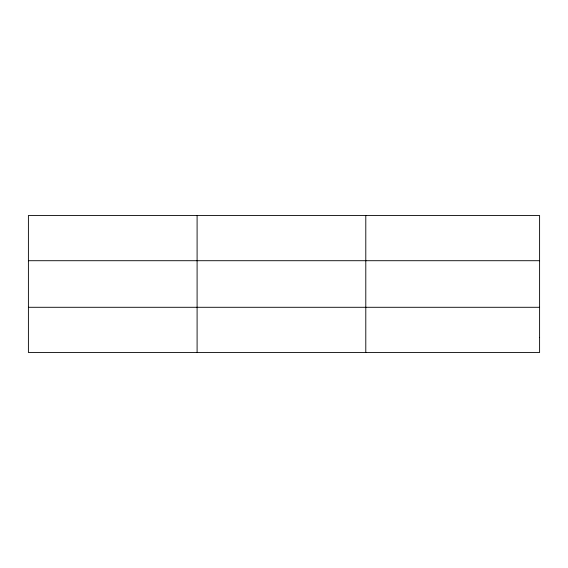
<?xml version="1.0" encoding="UTF-8"?>
<svg xmlns="http://www.w3.org/2000/svg" width="568" height="568" viewBox="0 0 568 568"><rect width="100%" height="100%" fill="white"/><g stroke="black" fill="none" stroke-linecap="round" stroke-linejoin="round"><path stroke-width="0.85" d="M197.096 352.494L197.096 215.506M365.792 352.494L365.792 215.506M28.4 260.712L539.6 260.712M28.4 307.288L539.6 307.288M539.6 337.428L539.6 352.494L28.4 352.494L28.4 215.506L539.6 215.506L539.6 337.428"/></g></svg>
